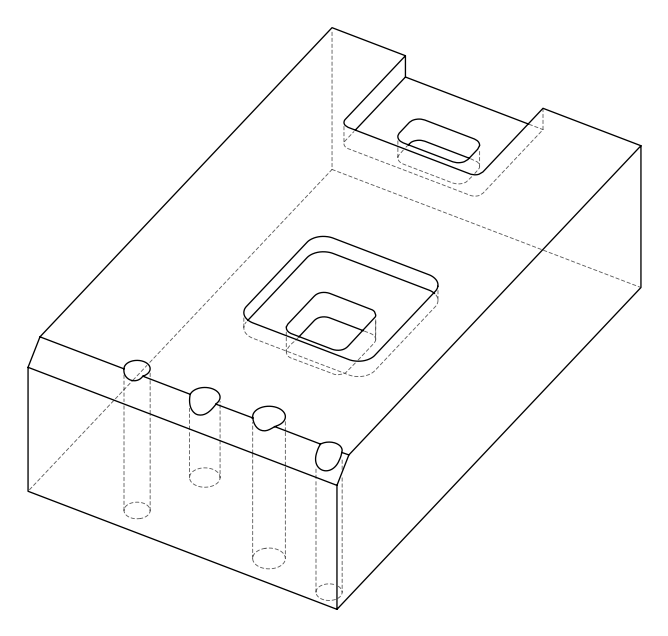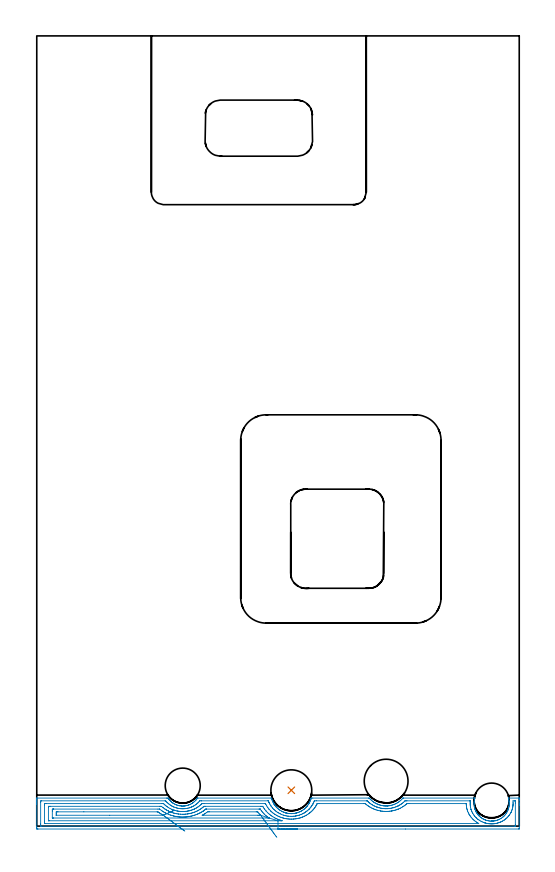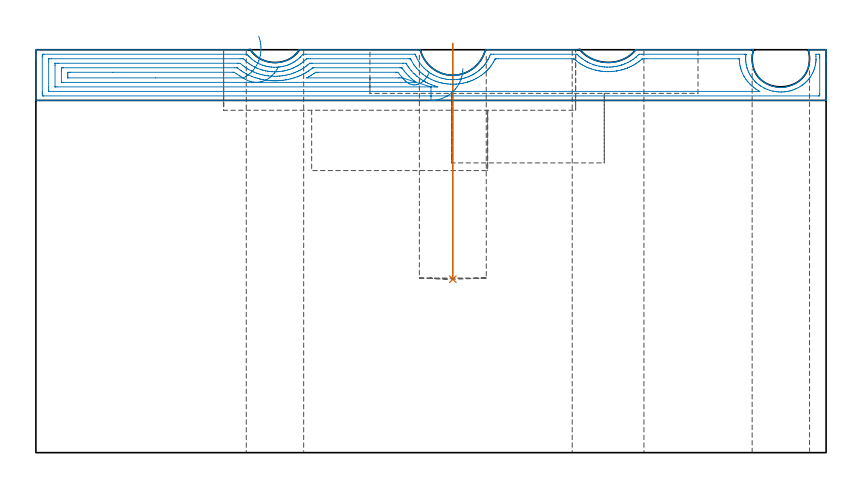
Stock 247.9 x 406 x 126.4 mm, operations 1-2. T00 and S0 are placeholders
(PLAN: 19 operations, 15 tool changes, 53 min)
(1 INDEXABLE_INSERT_DRILL_BLIND_HOLE_FROM_SOLID | STEP1POCKET | NXT0302_013 | 0.3 min | 24816 mm3)
(2 AREA_MILL | FG_CHAMFER_SURFACE | UGT0205_001 | 11.91 min | 30918 mm3)
(3 MILL_RECTANGULAR_POCKET | POCKET_RECTANGULAR_STRAIGHT | UGT0201_133 | Follow Part, ap 3.75, ae 75% | 3.5 min | 58189 mm3)
(4 MILL_RECTANGULAR_POCKET_1 | POCKET_RECTANGULAR_STRAIGHT_1 | UGT0201_109 | Follow Part, ap 6.35, ae 75% | 3.8 min | 148861 mm3)
(5 MILL_RECTANGULAR_POCKET_2 | POCKET_RECTANGULAR_STRAIGHT_2 | NXT0201_011 | Follow Part, ap 3, ae 75% | 5.07 min | 51960 mm3)
(6 MILL_SLOT | SLOT_PARTIAL_RECTANGULAR | NXT0201_011 | Follow Part, ap 3, ae 75% | 24.08 min | 152370 mm3)
(7 SPOT_DRILL | STEP1HOLE | NXT0321_9005460120000 | 0.05 min | 192 mm3)
(8 SPOT_DRILL_1 | STEP1HOLE_1 | NXT0321_9005460120000 | 0.05 min | 181 mm3)
(9 SPOT_DRILL_2 | STEP1HOLE_2 | NXT0321_9005460120000 | 0.05 min | 71 mm3)
(10 DRILL_BLIND_HOLE_INTO_CENTER | STEP1HOLE | NXT0301_089 | 0.08 min | 1596 mm3)
(11 GUN_DRILL_THROUGH_HOLE | STEP1HOLE | UGT0307_008 | 0.62 min | 10417 mm3)
(12 DRILL_TO_ENLARGE_THROUGH_HOLE | STEP1HOLE | UGT0301_046 | 0.54 min | 19832 mm3)
(13 DRILL_BLIND_HOLE_INTO_CENTER_1 | STEP1HOLE_1 | NXT0301_030 | 0.05 min | 157 mm3)
(14 GUN_DRILL_THROUGH_HOLE_1 | STEP1HOLE_1 | UGT0307_001 | 0.57 min | 2283 mm3)
(15 SPADE_DRILL_TO_ENLARGE_THROUGH_HOLE | STEP1HOLE_1 | UGT0306_005 | 0.53 min | 18212 mm3)
(16 DRILL_TO_ENLARGE_THROUGH_HOLE_1 | STEP1HOLE_1 | UGT0301_054 | 0.55 min | 29291 mm3)
(17 DRILL_BLIND_HOLE_INTO_CENTER_2 | STEP1HOLE_2 | NXT0301_089 | 0.08 min | 1388 mm3)
(18 GUN_DRILL_THROUGH_HOLE_2 | STEP1HOLE_2 | UGT0307_008 | 0.62 min | 10403 mm3)
(19 DRILL_TO_ENLARGE_THROUGH_HOLE_2 | STEP1HOLE_2 | UGT0301_046 | 0.54 min | 19359 mm3)
(TOOL NXT0302_013 | Index. Insert Drill 21mm [880-D2100L25-05] | D21 PA176 FL105 Z2)
(TOOL UGT0205_001 | Chamfer Mill 20 x 3 x 45 deg. | D20 FL50 Z2)
(TOOL UGT0201_133 | Carbide End Mill 15.0 | D15 FL30 Z4)
(TOOL UGT0201_109 | End Mill 25.4 mm | D25.4 FL25 Z2)
(TOOL NXT0201_011 | ENDMILL 12mm [2P460-1200-NA 1630] | D12 FL38 Z6)
(TOOL NXT0321_9005460120000 | NC Spot Drill, 142deg, 12mm, Carbide, Uncoated | D12 PA142 FL30 Z2)
(TOOL NXT0301_089 | Carbide Drill 11.8mm [860.1-1180-035A1-MM 2214] | D11.8 PA140 FL55 Z2)
(TOOL UGT0307_008 | Gun Drill 11 mm | D11 PA130 FL24 Z1)
(TOOL UGT0301_046 | Twist Drill 18 mm | D18 PA118 FL130 Z2)
(TOOL NXT0301_030 | Carbide Drill 5.9mm [860.1-0590-018A1-MM 2214] | D5.9 PA140 FL28 Z2)
(TOOL UGT0307_001 | Gun Drill 5 mm | D5 PA130 FL24 Z1)
(TOOL UGT0306_005 | Spade Drill 14.5mm | D14.5 PA132 FL10 Z2)
(TOOL UGT0301_054 | Twist Drill 22.5 mm | D22.5 PA118 FL155 Z2)
(OP 1 INDEXABLE_INSERT_DRILL_BLIND_HOLE_FROM_SOLID)
G17 G21 G94 G90
T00 M6
G54
G17 G0 G90 X130.8 Y18.4 S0 M3
G43 Z136.4 H1
G94 G81 G98 Z54.4 F250. R128.4
G80
M5
M2
(OP 2 AREA_MILL, part 1 of 2)
G17 G21 G94 G90
T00 M6
G54
G17 G0 G90 X133.95 Y-1.5 S1061 M3
G43 Z136.4 H0
Z120.5
G94 G1 X133.912 Z119.628 F250.
X133.798 Z118.764
X133.609 Z117.912
X133.347 Z117.08
X133.013 Z116.274
X132.61 Z115.5
X132.142 Z114.764
X131.61 Z114.072
X131.021 Z113.429
X130.378 Z112.84
X129.686 Z112.309
X128.95 Z111.84
X128.176 Z111.437
X127.37 Z111.103
X126.538 Z110.841
X125.686 Z110.652
X124.822 Z110.538
X123.95 Z110.5
X0.623
X0.165 Y-1.496 Z110.502
X0.01 Y-1.492 Z110.506
X0.004 Y-1.045 Z110.953
X0. Y-0.43 Z111.567
Y11.3 Z123.294
Y11.834 Z123.831
Y12.181 Z124.177
Y12.716 Z124.712
Y13.063 Z125.058
Y13.757 Z125.756
Y14.042 Z126.041
X0.006 Y14.394 Z126.385
X0.008 Y14.397 Z126.388
X0.176 Y14.4 Z126.4
X66.755
X67.442 Y14.397 Z126.392
X67.456 Y14.389 Z126.388
X67.46 Y14.386 Z126.384
X67.537 Y14.275 Z126.275
X67.648 Y14.115 Z126.115
X67.69 Y14.056 Z126.054
X67.777 Y13.945 Z125.941
X67.945 Y13.725 Z125.725
X68.001 Y13.653 Z125.652
X68.129 Y13.504 Z125.501
X68.285 Y13.319 Z125.318
X68.474 Y13.113 Z125.113
X68.583 Y12.995 Z124.995
X68.808 Y12.775 Z124.775
X69.081 Y12.531 Z124.531
X69.136 Y12.482 Z124.482
X69.436 Y12.235 Z124.234
X69.476 Y12.203 Z124.2
X69.734 Y12.012 Z124.011
X69.888 Y11.899 Z123.896
X70.031 Y11.804 Z123.8
X70.126 Y11.74 Z123.737
X70.369 Y11.587 Z123.586
X70.812 Y11.344 Z123.341
X71.133 Y11.182 Z123.182
X71.262 Y11.118 Z123.117
X71.308 Y11.097 Z123.096
X71.475 Y11.021 Z123.02
X71.67 Y10.947 Z122.942
X71.813 Y10.89 Z122.887
X72.155 Y10.771 Z122.765
X72.6 Y10.634 Z122.634
X73.048 Y10.521 Z122.521
X73.457 Y10.442 Z122.438
X73.494 Y10.434 Z122.432
X73.941 Y10.37 Z122.366
X74.331 Y10.333 Z122.329
X74.387 Y10.328 Z122.323
X74.461 Y10.325 Z122.318
X74.834 Y10.303 Z122.302
X75.166 Y10.308 Z122.306
X75.225 Z122.307
X75.691 Y10.338 Z122.33
X75.727 Y10.34 Z122.332
X76.135 Y10.38 Z122.379
X76.174 Y10.385 Z122.383
X76.62 Y10.456 Z122.453
X77.068 Y10.55 Z122.548
X77.513 Y10.667 Z122.665
X77.749 Y10.742 Z122.74
X77.926 Y10.801 Z122.795
X77.962 Y10.812 Z122.807
X78.406 Y10.974 Z122.971
X78.525 Y11.021 Z123.02
X78.915 Y11.203 Z123.202
X79.299 Y11.4 Z123.397
X79.711 Y11.641 Z123.639
X80.114 Y11.899 Z123.897
X80.192 Y11.953 Z123.951
X80.645 Y12.303 Z124.302
X81.085 Y12.673 Z124.673
X81.194 Y12.775 Z124.775
X81.595 Y13.19 Z125.19
X81.733 Y13.345 Z125.345
X81.873 Y13.504 Z125.5
X81.947 Y13.586 Z125.585
X81.978 Y13.621 Z125.62
X82.004 Y13.653 Z125.652
X82.062 Y13.73 Z125.73
X82.273 Y14.012 Z126.011
X82.355 Y14.122 Z126.12
X82.538 Y14.386 Z126.381
X82.542 Y14.39 Z126.386
X82.554 Y14.394 Z126.388
X82.839 Y14.4 Z126.4
X120.375
X120.593 Y14.397 Z126.389
X120.69 Y14.081 Z126.079
X120.732 Y13.945 Z125.942
X120.822 Y13.653 Z125.652
X120.976 Y13.212 Z125.212
X120.999 Y13.155 Z125.155
X121.149 Y12.775 Z124.775
X121.215 Y12.622 Z124.621
X121.271 Y12.493 Z124.493
X121.433 Y12.181 Z124.178
X121.578 Y11.898 Z123.897
X121.669 Y11.74 Z123.736
X121.743 Y11.61 Z123.608
X121.831 Y11.456 Z123.455
X121.865 Y11.403 Z123.402
X121.93 Y11.3 Z123.296
X121.986 Y11.21 Z123.209
X122.104 Y11.021 Z123.02
X122.164 Y10.931 Z122.93
X122.218 Y10.859 Z122.855
X122.284 Y10.769 Z122.768
X122.459 Y10.533 Z122.532
X122.768 Y10.144 Z122.142
X122.914 Y9.977 Z121.972
X123.056 Y9.812 Z121.81
X123.24 Y9.621 Z121.62
X123.322 Y9.536 Z121.536
X123.596 Y9.266 Z121.266
X123.771 Y9.104 Z121.104
X123.95 Y8.946 Z120.946
X124.299 Y8.664 Z120.661
X124.397 Y8.589 Z120.587
X124.657 Y8.389 Z120.388
X124.688 Y8.367 Z120.366
X124.844 Y8.258 Z120.256
X125.286 Y7.975 Z119.972
X125.736 Y7.71 Z119.706
X126.105 Y7.512 Z119.511
X126.365 Y7.386 Z119.385
X126.629 Y7.27 Z119.267
X126.988 Y7.126 Z119.125
X127.074 Y7.092 Z119.091
X127.232 Y7.035 Z119.034
X127.522 Y6.934 Z118.929
X127.66 Y6.891 Z118.889
X127.892 Y6.82 Z118.819
X127.967 Y6.798 Z118.795
X127.972 Y6.797 Z118.793
X128.083 Y6.767 Z118.765
X128.415 Y6.679 Z118.677
X128.555 Y6.645 Z118.645
X128.602 Y6.634 Z118.634
X128.954 Y6.568 Z118.568
X129.312 Y6.512 Z118.51
X129.681 Y6.468 Z118.467
X129.754 Y6.459 Z118.458
X130.206 Y6.427 Z118.417
X130.648 Y6.409 Z118.405
X130.852 Y6.41 Z118.406
X130.975 Z118.4
X130.977 Y6.411 Z118.399
X131.021 Y6.414 Z118.4
X131.094 Z118.403
X131.447 Y6.429 Z118.427
X131.541 Y6.433 Z118.432
X131.791 Y6.457 Z118.455
X131.987 Y6.478 Z118.469
X131.993 Y6.479 Z118.47
X132.307 Y6.519 Z118.516
X132.434 Y6.536 Z118.534
X132.887 Y6.614 Z118.611
X132.998 Y6.635 Z118.633
X133.012 Y6.638 Z118.637
X133.334 Y6.718 Z118.715
X133.387 Y6.731 Z118.728
X133.78 Y6.841 Z118.835
X134.221 Y6.981 Z118.98
X134.666 Y7.145 Z119.143
X135.083 Y7.321 Z119.321
X135.496 Y7.512 Z119.51
X135.559 Y7.545 Z119.542
X135.568 Y7.549 Z119.546
X135.915 Y7.74 Z119.738
X136.009 Y7.792 Z119.79
X136.387 Y8.017 Z120.017
X136.452 Y8.057 Z120.057
X136.939 Y8.389 Z120.388
X137.289 Y8.654 Z120.652
X137.345 Y8.697 Z120.695
X137.679 Y8.976 Z120.975
X138.003 Y9.266 Z121.266
X138.238 Y9.492 Z121.491
X138.353 Y9.613 Z121.613
X138.541 Y9.814 Z121.812
X138.684 Y9.977 Z121.973
X138.832 Y10.143 Z122.143
X138.845 Y10.158 Z122.158
X138.923 Y10.256 Z122.255
X139.053 Y10.418 Z122.414
X139.131 Y10.513 Z122.512
X139.142 Y10.529 Z122.528
X139.49 Y11.021 Z123.02
X139.766 Y11.452 Z123.451
X139.859 Y11.609 Z123.608
X139.935 Y11.74 Z123.736
X140.029 Y11.898 Z123.898
X140.036 Y11.912 Z123.912
X140.068 Y11.977 Z123.977
X140.17 Y12.181 Z124.177
X140.247 Y12.336 Z124.332
X140.448 Y12.776 Z124.774
X140.624 Y13.212 Z125.211
X140.778 Y13.653 Z125.652
X140.818 Y13.779 Z125.777
X140.869 Y13.945 Z125.941
X140.917 Y14.098 Z126.097
X140.93 Y14.143 Z126.142
X141. Y14.394 Z126.392
X141.824 Y14.4 Z126.4
X170.421
X170.851 Y14.394 Z126.39
X170.868 Y14.386 Z126.386
X171.28 Y13.923 Z125.922
X171.543 Y13.653 Z125.652
X171.854 Y13.357 Z125.356
X171.911 Y13.305 Z125.304
X172.173 Y13.069 Z125.069
X172.529 Y12.775 Z124.774
X172.804 Y12.565 Z124.564
X172.93 Y12.475 Z124.471
X173.066 Y12.375 Z124.373
X173.435 Y12.132 Z124.129
X173.549 Y12.062 Z124.057
X173.809 Y11.9 Z123.896
X173.959 Y11.815 Z123.812
X174.586 Y11.499 Z123.498
X174.852 Y11.367 Z123.363
X175.067 Y11.271 Z123.27
X175.187 Y11.221 Z123.215
X175.264 Y11.187 Z123.182
X175.68 Y11.021 Z123.02
X175.724 Y11.006 Z123.005
X175.745 Y10.999 Z122.998
X176.19 Y10.856 Z122.855
X176.583 Y10.743 Z122.742
X176.638 Y10.727 Z122.726
X177.084 Y10.62 Z122.619
X177.187 Y10.599 Z122.598
X177.531 Y10.532 Z122.527
X177.977 Y10.461 Z122.458
X178.356 Y10.416 Z122.414
X178.424 Y10.409 Z122.405
X178.464 Y10.407 Z122.401
X178.87 Y10.374 Z122.369
X179.261 Y10.356 Z122.35
X179.358 Y10.357
X179.764 Y10.359 Z122.355
X179.859 Y10.363 Z122.359
X180.133 Y10.376 Z122.365
X180.135 Y10.377
X180.252 Y10.383 Z122.375
X180.657 Y10.415 Z122.414
X180.747 Y10.426 Z122.425
X181.103 Y10.471 Z122.469
X181.145 Y10.478 Z122.475
X181.55 Y10.545 Z122.543
X181.874 Y10.611 Z122.61
X181.996 Y10.637 Z122.635
X182.444 Y10.749 Z122.747
X182.889 Y10.879 Z122.877
X183.318 Y11.022 Z123.019
X183.379 Y11.047 Z123.042
X183.532 Y11.106 Z123.103
X183.782 Y11.205 Z123.2
X184.231 Y11.4 Z123.399
X184.675 Y11.618 Z123.615
X185.188 Y11.898 Z123.898
X185.568 Y12.132 Z124.132
X186.019 Y12.441 Z124.441
X186.473 Y12.776 Z124.774
X186.919 Y13.155 Z125.154
X187.354 Y13.548 Z125.547
X187.458 Y13.653 Z125.652
X187.832 Y14.05 Z126.048
X187.992 Y14.228 Z126.228
X188.132 Y14.386 Z126.385
X188.137 Y14.39 Z126.389
X188.149 Y14.393 Z126.391
X188.295 Y14.4 Z126.4
X224.935
X225.086 Y14.395 Z126.391
X225.091 Y14.392 Z126.389
X225.043 Y14.226 Z126.224
X224.987 Y14.03 Z126.03
X224.935 Y13.832 Z125.832
X224.889 Y13.652 Z125.652
X224.861 Y13.532 Z125.532
X224.738 Y12.775 Z124.775
X224.687 Y12.337 Z124.337
X224.662 Y11.898 Z123.898
X224.659 Y11.459 Z123.459
X224.681 Y11.02 Z123.02
X224.775 Y10.143 Z122.143
X224.813 Y9.905 Z121.905
X224.861 Y9.668 Z121.668
X224.935 Y9.377 Z121.377
X224.964 Y9.266 Z121.266
X225.094 Y8.826 Z120.824
X225.154 Y8.654 Z120.652
X225.247 Y8.39 Z120.387
X225.428 Y7.948 Z119.946
X225.631 Y7.513 Z119.51
X225.725 Y7.332 Z119.329
X225.754 Y7.275 Z119.273
X225.829 Y7.153 Z119.15
X225.99 Y6.891 Z118.887
X226.146 Y6.634 Z118.633
X226.273 Y6.45 Z118.446
X226.388 Y6.281 Z118.28
X226.647 Y5.935 Z117.932
X226.723 Y5.843 Z117.842
X226.794 Y5.757 Z117.756
X227.169 Y5.349 Z117.348
X227.319 Y5.199 Z117.196
X227.39 Y5.127 Z117.123
X227.455 Y5.06 Z117.059
X227.54 Y4.974 Z116.973
X227.616 Y4.904 Z116.903
X227.643 Y4.88 Z116.879
X228.032 Y4.554 Z116.554
X228.433 Y4.247 Z116.245
X228.789 Y4.003 Z116.001
X228.957 Y3.899 Z115.897
X229.054 Y3.838 Z115.836
X229.326 Y3.682 Z115.681
X229.507 Y3.59 Z115.59
X229.77 Y3.458 Z115.455
X230.219 Y3.251 Z115.25
X230.531 Y3.125 Z115.125
X230.692 Y3.07 Z115.069
X230.82 Y3.026 Z115.025
X231.112 Y2.934 Z114.933
X231.191 Y2.913 Z114.912
X231.558 Y2.816 Z114.814
X231.638 Y2.799 Z114.797
X232.005 Y2.718 Z114.718
X232.451 Y2.645 Z114.644
X232.898 Y2.595 Z114.593
X233.432 Y2.562 Z114.553
X233.512 Y2.556 Z114.549
X233.578
X233.687 Y2.557 Z114.548
X233.814 Y2.556 Z114.549
X233.872 Y2.557 Z114.547
X233.903 Z114.549
X234.053 Y2.562 Z114.561
X234.076 Y2.563 Z114.562
X234.143 Y2.57 Z114.56
X234.238 Y2.574 Z114.567
X234.618 Y2.605 Z114.603
X234.684 Y2.611 Z114.609
X234.766 Y2.622 Z114.62
X235.132 Y2.671 Z114.669
X235.577 Y2.753 Z114.752
X235.66 Y2.773 Z114.772
X236.025 Y2.862 Z114.858
X236.106 Y2.886 Z114.882
X236.47 Y2.992 Z114.988
X236.867 Y3.125 Z115.124
X237. Y3.182 Z115.179
X237.363 Y3.333 Z115.332
X237.813 Y3.55 Z115.547
X238.256 Y3.788 Z115.785
X238.608 Y4.004 Z116.
X239.149 Y4.382 Z116.38
X239.457 Y4.626 Z116.623
X239.681 Y4.816 Z116.816
X239.756 Y4.879 Z116.879
X240.042 Y5.149 Z117.146
X240.128 Y5.238 Z117.234
X240.33 Y5.448 Z117.446
X240.604 Y5.757 Z117.757
X240.807 Y6.009 Z118.009
X240.935 Y6.171 Z118.169
X241.256 Y6.635 Z118.633
X241.525 Y7.069 Z119.068
X241.771 Y7.512 Z119.511
X241.829 Y7.627 Z119.626
X242. Y8.035 Z120.033
X242.074 Y8.213 Z120.207
X242.149 Y8.391 Z120.386
X242.306 Y8.828 Z120.822
X242.436 Y9.268 Z121.264
X242.5 Y9.536 Z121.532
X242.541 Y9.705 Z121.702
X242.589 Y9.97 Z121.97
X242.62 Y10.143 Z122.143
X242.721 Y10.913 Z122.913
X242.728 Y11.02 Z123.02
X242.741 Y11.459 Z123.459
X242.738 Y11.898 Z123.898
X242.721 Y12.287 Z124.287
X242.698 Y12.531 Z124.531
X242.669 Y12.775 Z124.775
X242.598 Y13.215 Z125.215
X242.508 Y13.652 Z125.652
X242.398 Y14.087 Z126.087
X242.362 Y14.21 Z126.21
X242.328 Y14.331 Z126.33
X242.318 Y14.395 Z126.393
X242.362 Y14.4 Z126.4
X247.724
X247.892 Y14.397 Z126.388
X247.894 Y14.394 Z126.385
X247.9 Y14.042 Z126.041
Y13.757 Z125.756
Y13.063 Z125.058
Y11.834 Z123.831
Y11.3 Z123.294
Y10.685 Z122.681
Y-1.045 Z110.953
X247.898 Y-1.314 Z110.683
X247.89 Y-1.492 Z110.506
X247.711 Y-1.499 Z110.499
X189.468 Y-1.5 Z110.5
X123.95
Y-0.086 Z111.914
X2.41 Y-0.085 Z111.915
X2.33 Y-0.084 Z111.916
X2.036 Y-0.079 Z111.921
X2.01 Y0.017 Z112.017
X2.003 Y0.238 Z112.238
X2.001 Y0.719 Z112.719
X2. Y1.123 Z113.123
X2.001 Y12.181 Z124.181
X2.003 Y12.582 Z124.582
X2.012 Y12.979 Z124.979
X2.41 Y12.985 Z124.985
X2.489
X65.939 Y12.986 Z124.986
X66.143 Y12.983 Z124.983
X66.193 Y12.981 Z124.981
X66.214 Y12.979 Z124.979
X66.268 Y12.933 Z124.933
X66.515 Y12.659 Z124.659
X66.755 Y12.394 Z124.394
X66.959 Y12.181 Z124.181
X67.309 Y11.846 Z123.846
X67.648 Y11.547 Z123.547
X67.948 Y11.3 Z123.3
X68.542 Y10.861 Z122.861
X68.811 Y10.682 Z122.682
X69.247 Y10.418 Z122.418
X69.436 Y10.311 Z122.311
X69.675 Y10.181 Z122.181
X70.329 Y9.868 Z121.868
X70.467 Y9.807 Z121.807
X71.168 Y9.536 Z121.536
X71.223 Y9.516 Z121.516
X71.254 Y9.506 Z121.506
X71.769 Y9.355 Z121.355
X72.117 Y9.262 Z121.262
X72.487 Y9.171 Z121.171
X73.01 Y9.068 Z121.068
X73.205 Y9.039 Z121.039
X73.746 Y8.967 Z120.967
X73.904 Y8.952 Z120.952
X74.542 Y8.907 Z120.907
X74.798 Y8.896 Z120.896
X75.434 Y8.908 Z120.908
X75.691 Y8.922 Z120.922
X76.265 Y8.97 Z120.97
X76.585 Y9.007 Z121.007
X77.047 Y9.08 Z121.08
X77.479 Y9.167 Z121.167
X77.783 Y9.236 Z121.236
X78.372 Y9.395 Z121.395
X78.482 Y9.428 Z121.428
X78.822 Y9.536 Z121.536
X79.197 Y9.672 Z121.672
X79.266 Y9.698 Z121.698
X79.566 Y9.821 Z121.821
X79.774 Y9.917 Z121.917
X80.16 Y10.102 Z122.102
X80.371 Y10.21 Z122.21
X80.752 Y10.418 Z122.418
X80.941 Y10.528 Z122.528
X81.054 Y10.597 Z122.597
X81.483 Y10.876 Z122.876
X81.947 Y11.216 Z123.216
X81.995 Y11.252 Z123.252
X82.054 Y11.3 Z123.3
X82.478 Y11.658 Z123.658
X82.841 Y11.981 Z123.981
X82.942 Y12.081 Z124.081
X83.038 Y12.181 Z124.181
X83.37 Y12.541 Z124.541
X83.735 Y12.937 Z124.937
X83.779 Y12.979 Z124.979
X83.818 Y12.98 Z124.98
X84.628 Y12.985 Z124.985
X84.707 Y12.986 Z124.986
X118.839 Y12.985 Z124.985
X118.925 Y12.984 Z124.984
X118.967 Y12.981 Z124.981
X118.982 Y12.98 Z124.98
X118.994 Y12.959 Z124.959
X119.059 Y12.804 Z124.804
X119.198 Y12.461 Z124.461
X119.318 Y12.181 Z124.181
X119.369 Y12.07 Z124.07
X119.482 Y11.839 Z123.839
X119.774 Y11.3 Z123.3
X120.165 Y10.625 Z122.625
X120.299 Y10.418 Z122.418
X120.375 Y10.305 Z122.305
X120.968 Y9.536 Z121.536
X121.269 Y9.179 Z121.179
X121.767 Y8.654 Z120.654
X122.163 Y8.274 Z120.274
X122.756 Y7.773 Z119.773
X123.056 Y7.537 Z119.537
X123.263 Y7.385 Z119.385
X123.861 Y6.979 Z118.979
X123.95 Y6.923 Z118.923
X124.002 Y6.891 Z118.891
X124.535 Y6.586 Z118.586
X124.844 Y6.421 Z118.421
X125.121 Y6.283 Z118.283
X125.717 Y6.009 Z118.009
X125.737 Y6.001 Z118.001
X125.752 Y5.995 Z117.995
X126.631 Y5.673 Z117.673
X127.13 Y5.517 Z117.517
X127.525 Y5.406 Z117.406
X127.65 Y5.374 Z117.374
X127.751 Y5.351 Z117.351
X128.418 Y5.212 Z117.212
X128.905 Y5.127 Z117.127
X129.312 Y5.079 Z117.079
X129.367 Y5.073 Z117.073
X130.206 Y5.013 Z117.013
X130.327 Y5.008 Z117.008
X131.099 Y5.001 Z117.001
X131.224 Y5.004 Z117.004
X131.993 Y5.052 Z117.052
X132.063 Y5.058 Z117.058
X132.672 Y5.127 Z117.127
X132.903 Y5.16 Z117.16
X132.924 Y5.164 Z117.164
X133.39 Y5.251 Z117.251
X133.78 Y5.337 Z117.337
X134.32 Y5.476 Z117.476
X134.674 Y5.58 Z117.58
X135.002 Y5.686 Z117.686
X135.568 Y5.886 Z117.886
X135.657 Y5.921 Z117.921
X135.87 Y6.009 Z118.009
X136.461 Y6.277 Z118.277
X136.874 Y6.484 Z118.484
X137.355 Y6.748 Z118.748
X137.446 Y6.801 Z118.801
X137.593 Y6.891 Z118.891
X137.988 Y7.149 Z119.149
X138.249 Y7.325 Z119.325
X138.509 Y7.516 Z119.516
X138.849 Y7.773 Z119.773
X139.011 Y7.903 Z119.903
X139.142 Y8.014 Z120.014
X139.482 Y8.319 Z120.319
X139.841 Y8.654 Z120.654
X139.939 Y8.75 Z120.75
X140.036 Y8.852 Z120.852
X140.36 Y9.216 Z121.216
X140.637 Y9.536 Z121.536
X140.768 Y9.695 Z121.695
X140.93 Y9.9 Z121.9
X141.145 Y10.206 Z122.206
X141.288 Y10.418 Z122.418
X141.496 Y10.741 Z122.741
X141.824 Y11.266 Z123.266
X141.836 Y11.287 Z123.287
X141.842 Y11.3 Z123.3
X142.13 Y11.879 Z123.879
X142.271 Y12.181 Z124.181
X142.408 Y12.487 Z124.487
X142.623 Y12.979 Z124.979
X142.717 Y12.983 Z124.983
X142.797 Y12.984 Z124.984
X143.611 Y12.986 Z124.986
X169.528
X169.607 Y12.985 Z124.985
X169.707 Y12.981 Z124.981
X169.753 Y12.979 Z124.979
X169.959 Y12.787 Z124.787
X170.261 Y12.506 Z124.506
X170.421 Y12.36 Z124.36
X170.628 Y12.181 Z124.181
X171.002 Y11.873 Z123.873
X171.315 Y11.63 Z123.63
X171.777 Y11.3 Z123.3
X172.209 Y11.019 Z123.019
X172.429 Y10.882 Z122.882
X172.909 Y10.608 Z122.608
X173.102 Y10.509 Z122.509
X173.139 Y10.491 Z122.491
X173.286 Y10.418 Z122.418
X173.762 Y10.187 Z122.187
X173.996 Y10.085 Z122.085
X174.584 Y9.837 Z121.837
X174.89 Y9.722 Z121.722
X174.946 Y9.702 Z121.702
X174.992 Y9.687 Z121.687
X175.03 Y9.675 Z121.675
X175.474 Y9.536 Z121.536
X175.783 Y9.448 Z121.448
X175.907 Y9.414 Z121.414
X176.677 Y9.238 Z121.238
X177.055 Y9.163 Z121.163
X177.571 Y9.082 Z121.082
X177.775 Y9.057 Z121.057
X178.288 Y9.002 Z121.002
X178.464 Y8.988 Z120.988
X179.056 Y8.952 Z120.952
X179.358 Y8.947 Z120.947
X179.947 Y8.955 Z120.955
X180.252 Y8.966 Z120.966
X180.787 Y9.008 Z121.008
X181.145 Y9.046 Z121.046
X181.583 Y9.104 Z121.104
X182.039 Y9.18 Z121.18
X182.338 Y9.241 Z121.241
X182.933 Y9.376 Z121.376
X183.062 Y9.409 Z121.409
X183.527 Y9.536 Z121.536
X183.786 Y9.616 Z121.616
X183.826 Y9.629 Z121.629
X184.412 Y9.84 Z121.84
X184.72 Y9.961 Z121.961
X185.042 Y10.1 Z122.1
X185.614 Y10.358 Z122.358
X185.655 Y10.377 Z122.377
X185.735 Y10.418 Z122.418
X186.232 Y10.69 Z122.69
X186.507 Y10.844 Z122.844
X186.792 Y11.019 Z123.019
X187.219 Y11.3 Z123.3
X187.401 Y11.426 Z123.426
X187.839 Y11.749 Z123.749
X188.295 Y12.114 Z124.114
X188.332 Y12.145 Z124.145
X188.373 Y12.181 Z124.181
X188.797 Y12.568 Z124.568
X189.188 Y12.935 Z124.935
X189.235 Y12.975 Z124.975
X189.273 Y12.979 Z124.979
X190.082 Y12.985 Z124.985
X190.16 Y12.986 Z124.986
X222.333 Y12.985 Z124.985
X222.649 Y12.981 Z124.981
X222.726 Y12.979 Z124.979
X222.748 Y12.973 Z124.973
X222.747 Y12.95 Z124.95
X222.744 Y12.892 Z124.892
X222.717 Y12.606 Z124.606
X222.687 Y12.181 Z124.181
X222.671 Y11.77 Z123.77
X222.675 Y11.3 Z123.3
X222.701 Y10.859 Z122.859
X222.748 Y10.418 Z122.418
X222.816 Y9.864 Z121.864
X222.878 Y9.536 Z121.536
X223.084 Y8.718 Z120.718
X223.102 Y8.654 Z120.654
X223.148 Y8.503 Z120.503
X223.427 Y7.773 Z119.773
X223.627 Y7.3 Z119.3
X223.833 Y6.891 Z118.891
X224.042 Y6.52 Z118.52
X224.362 Y6.009 Z118.009
X224.596 Y5.668 Z117.668
X224.935 Y5.207 Z117.207
X225.003 Y5.127 Z117.127
X225.481 Y4.589 Z116.589
X225.82 Y4.246 Z116.246
X225.829 Y4.237 Z116.237
X226.09 Y3.988 Z115.988
X226.723 Y3.473 Z115.473
X226.762 Y3.442 Z115.442
X226.785 Y3.425 Z115.425
X226.869 Y3.364 Z115.364
X227.308 Y3.058 Z115.058
X227.616 Y2.857 Z114.857
X228.276 Y2.482 Z114.482
X228.51 Y2.36 Z114.36
X228.758 Y2.238 Z114.238
X229.404 Y1.96 Z113.96
X229.555 Y1.899 Z113.899
X230.272 Y1.651 Z113.651
X230.298 Y1.643 Z113.643
X230.316 Y1.637 Z113.637
X230.448 Y1.601 Z113.601
X231.191 Y1.423 Z113.423
X231.423 Y1.372 Z113.372
X232.085 Y1.261 Z113.261
X232.474 Y1.217 Z113.217
X232.979 Y1.175 Z113.175
X233.439 Y1.146 Z113.146
X233.872 Y1.145 Z113.145
X234.315 Y1.163 Z113.163
X234.766 Y1.199 Z113.199
X235.133 Y1.238 Z113.238
X235.66 Y1.313 Z113.313
X235.905 Y1.359 Z113.359
X236.553 Y1.498 Z113.498
X236.637 Y1.518 Z113.518
X236.941 Y1.601 Z113.601
X237.447 Y1.761 Z113.761
X237.981 Y1.956 Z113.956
X238.341 Y2.107 Z114.107
X238.601 Y2.226 Z114.226
X239.13 Y2.482 Z114.482
X239.213 Y2.525 Z114.525
X239.234 Y2.537 Z114.537
X239.759 Y2.846 Z114.846
X240.128 Y3.084 Z115.084
X240.296 Y3.199 Z115.199
X240.527 Y3.364 Z115.364
X240.805 Y3.578 Z115.578
X241.022 Y3.751 Z115.751
X241.289 Y3.982 Z115.982
X241.574 Y4.246 Z116.246
X241.746 Y4.413 Z116.413
X241.915 Y4.586 Z116.586
X242.171 Y4.875 Z116.875
X242.388 Y5.127 Z117.127
X242.574 Y5.36 Z117.36
X242.809 Y5.666 Z117.666
X242.95 Y5.87 Z117.87
X243.04 Y6.009 Z118.009
X243.292 Y6.414 Z118.414
X243.571 Y6.891 Z118.891
X243.618 Y6.974 Z118.974
X243.703 Y7.137 Z119.137
X243.894 Y7.584 Z119.584
X243.969 Y7.773 Z119.773
X244.142 Y8.221 Z120.221
X244.288 Y8.654 Z120.654
X244.358 Y8.89 Z120.89
X244.522 Y9.536 Z121.536
X244.536 Y9.596 Z121.596
X244.596 Y9.924 Z121.924
X244.656 Y10.359 Z122.359
X244.663 Y10.418 Z122.418
X244.705 Y10.8 Z122.8
X244.73 Y11.168 Z123.168
X244.735 Y11.3 Z123.3
X244.737 Y11.438 Z123.438
X244.717 Y12.181 Z124.181
X244.682 Y12.979 Z124.979
X245.49 Y12.984 Z124.984
X245.57
X245.864 Y12.979 Z124.979
X245.89 Y12.883 Z124.883
X245.897 Y12.662 Z124.662
X245.899 Y12.181 Z124.181
X245.9 Y11.777 Z123.777
X245.899 Y0.719 Z112.719
X245.897 Y0.238 Z112.238
X245.89 Y0.017 Z112.017
X245.864 Y-0.079 Z111.921
X245.57 Y-0.084 Z111.916
X245.49 Y-0.085 Z111.915
X123.95 Y-0.086 Z111.914
Y1.329 Z113.329
X4.197
X4.105 Y1.33 Z113.33
X4.033 Y1.333 Z113.333
X4.017 Y1.335 Z113.335
X4.01 Y1.352 Z113.352
X4.006 Y1.406 Z113.406
X4.002 Y1.601 Z113.601
X4. Y1.795 Z113.795
Y2.482 Z114.482
Y10.612 Z122.612
X4.002 Y11.3 Z123.3
X4.004 Y11.49 Z123.49
X4.01 Y11.554 Z123.554
X4.061 Y11.565 Z123.565
X4.197 Y11.566 Z123.566
X4.816 Y11.571 Z123.571
X64.074
X64.693 Y11.57 Z123.57
X64.967 Y11.567 Z123.567
X65.058 Y11.565 Z123.565
X65.122 Y11.557 Z123.557
X65.394 Y11.3 Z123.3
X65.861 Y10.863 Z122.863
X66.383 Y10.418 Z122.418
X66.755 Y10.135 Z122.135
X67.104 Y9.879 Z121.879
X67.617 Y9.536 Z121.536
X67.648 Y9.516 Z121.516
X67.7 Y9.486 Z121.486
X68.542 Y9.022 Z121.022
X69.294 Y8.654 Z120.654
X69.436 Y8.591 Z120.591
X69.546 Y8.546 Z120.546
X70.329 Y8.258 Z120.258
X70.919 Y8.072 Z120.072
X71.223 Y7.989 Z119.989
X72.096 Y7.773 Z119.773
X72.122 Y7.768 Z119.768
X72.615 Y7.682 Z119.682
X73.01 Y7.623 Z119.623
X73.187 Y7.599 Z119.599
X73.572 Y7.556 Z119.556
X73.904 Y7.529 Z119.529
X74.169 Y7.511 Z119.511
X74.798 Y7.481 Z119.481
X75.088 Y7.487 Z119.487
X75.691 Y7.504 Z119.504
X75.948 Y7.52 Z119.52
X76.585 Y7.575 Z119.575
X76.765 Y7.595 Z119.595
X77.479 Y7.696 Z119.696
X77.546 Y7.707 Z119.707
X77.889 Y7.773 Z119.773
X78.284 Y7.86 Z119.86
X78.372 Y7.882 Z119.882
X78.987 Y8.048 Z120.048
X79.266 Y8.13 Z120.13
X79.667 Y8.259 Z120.259
X80.16 Y8.436 Z120.436
X80.319 Y8.497 Z120.497
X80.704 Y8.654 Z120.654
X80.943 Y8.764 Z120.764
X81.054 Y8.817 Z120.817
X81.536 Y9.06 Z121.06
X81.947 Y9.285 Z121.285
X82.108 Y9.377 Z121.377
X82.375 Y9.536 Z121.536
X82.658 Y9.717 Z121.717
X82.841 Y9.838 Z121.838
X83.178 Y10.086 Z122.086
X83.619 Y10.418 Z122.418
X83.683 Y10.469 Z122.469
X83.735 Y10.512 Z122.512
X84.159 Y10.881 Z122.881
X84.612 Y11.3 Z123.3
X84.62 Y11.308 Z123.308
X84.807 Y11.495 Z123.495
X84.869 Y11.557 Z123.557
X84.938 Y11.564 Z123.564
X85.249 Y11.569 Z123.569
X85.522 Y11.57 Z123.57
X86.14 Y11.571 Z123.571
X117.076
X117.352 Y11.569 Z123.569
X117.43 Y11.567 Z123.567
X117.475 Y11.565 Z123.565
X117.489 Y11.553 Z123.553
X117.531 Y11.48 Z123.48
X117.629 Y11.3 Z123.3
X117.694 Y11.178 Z123.178
X118.129 Y10.418 Z122.418
X118.588 Y9.672 Z121.672
X118.687 Y9.536 Z121.536
X118.977 Y9.152 Z121.152
X119.375 Y8.654 Z120.654
X119.423 Y8.596 Z120.596
X119.482 Y8.529 Z120.529
X120.201 Y7.773 Z119.773
X120.375 Y7.603 Z119.603
X120.754 Y7.261 Z119.261
X121.184 Y6.891 Z118.891
X121.269 Y6.82 Z118.82
X121.613 Y6.551 Z118.551
X122.163 Y6.173 Z118.173
X122.413 Y6.009 Z118.009
X123.056 Y5.616 Z117.616
X123.35 Y5.447 Z117.447
X123.95 Y5.127 Z117.127
X124.844 Y4.742 Z116.742
X125.482 Y4.498 Z116.498
X125.737 Y4.408 Z116.408
X126.241 Y4.246 Z116.246
X126.631 Y4.134 Z116.134
X126.787 Y4.092 Z116.092
X127.214 Y3.989 Z115.989
X127.525 Y3.923 Z115.923
X127.936 Y3.84 Z115.84
X128.418 Y3.761 Z115.761
X128.983 Y3.689 Z115.689
X129.312 Y3.659 Z115.659
X129.957 Y3.61 Z115.61
X130.206 Y3.597 Z115.597
X130.873 Y3.587 Z115.587
X131.099 Y3.586 Z115.586
X131.736 Y3.618 Z115.618
X131.993 Y3.635 Z115.635
X132.56 Y3.687 Z115.687
X132.887 Y3.726 Z115.726
X133.35 Y3.789 Z115.789
X133.78 Y3.863 Z115.863
X134.104 Y3.927 Z115.927
X134.674 Y4.061 Z116.061
X134.823 Y4.098 Z116.098
X135.367 Y4.246 Z116.246
X135.52 Y4.292 Z116.292
X135.568 Y4.308 Z116.308
X136.18 Y4.523 Z116.523
X136.461 Y4.625 Z116.625
X136.824 Y4.77 Z116.77
X137.355 Y4.997 Z116.997
X137.446 Y5.038 Z117.038
X137.635 Y5.127 Z117.127
X138.039 Y5.334 Z117.334
X138.249 Y5.447 Z117.447
X138.611 Y5.652 Z117.652
X139.142 Y5.971 Z117.971
X139.166 Y5.986 Z117.986
X139.201 Y6.009 Z118.009
X139.693 Y6.348 Z118.348
X140.036 Y6.595 Z118.595
X140.205 Y6.724 Z118.724
X140.415 Y6.891 Z118.891
X140.693 Y7.124 Z119.124
X140.93 Y7.329 Z119.329
X141.162 Y7.543 Z119.543
X141.404 Y7.773 Z119.773
X141.612 Y7.982 Z119.982
X141.824 Y8.203 Z120.203
X142.038 Y8.443 Z120.443
X142.221 Y8.654 Z120.654
X142.444 Y8.924 Z120.924
X142.717 Y9.265 Z121.265
X142.831 Y9.424 Z121.424
X142.908 Y9.536 Z121.536
X143.187 Y9.954 Z121.954
X143.483 Y10.418 Z122.418
X143.532 Y10.496 Z122.496
X143.611 Y10.628 Z122.628
X143.846 Y11.068 Z123.068
X143.967 Y11.3 Z123.3
X144.077 Y11.511 Z123.511
X144.1 Y11.551 Z123.551
X144.11 Y11.564 Z123.564
X144.138 Y11.567 Z123.567
X144.231 Y11.57 Z123.57
X144.505 Y11.571 Z123.571
X145.123 Y11.572 Z123.572
X168.015 Y11.571 Z123.571
X168.634 Y11.567 Z123.567
X168.724 Y11.565 Z123.565
X168.751 Y11.559 Z123.559
X168.777 Y11.54 Z123.54
X168.832 Y11.496 Z123.496
X169.065 Y11.3 Z123.3
X169.528 Y10.917 Z122.917
X170.197 Y10.418 Z122.418
X170.421 Y10.26 Z122.26
X170.909 Y9.937 Z121.937
X171.315 Y9.701 Z121.701
X171.614 Y9.536 Z121.536
X172.209 Y9.232 Z121.232
X172.821 Y8.931 Z120.931
X173.102 Y8.812 Z120.812
X173.485 Y8.654 Z120.654
X173.996 Y8.462 Z120.462
X174.29 Y8.364 Z120.364
X174.89 Y8.183 Z120.183
X175.541 Y8.012 Z120.012
X175.783 Y7.957 Z119.957
X176.641 Y7.773 Z119.773
X176.684 Y7.766 Z119.766
X177.168 Y7.697 Z119.697
X177.571 Y7.646 Z119.646
X177.715 Y7.63 Z119.63
X178.464 Y7.569 Z119.569
X178.684 Y7.555 Z119.555
X179.358 Y7.532 Z119.532
X179.599 Y7.535 Z119.535
X180.252 Y7.55 Z119.55
X180.467 Y7.56 Z119.56
X181.145 Y7.615 Z119.615
X181.29 Y7.63 Z119.63
X182.039 Y7.722 Z119.722
X182.084 Y7.729 Z119.729
X182.353 Y7.773 Z119.773
X182.837 Y7.867 Z119.867
X182.933 Y7.887 Z119.887
X183.56 Y8.035 Z120.035
X183.826 Y8.103 Z120.103
X184.26 Y8.226 Z120.226
X184.72 Y8.37 Z120.37
X184.934 Y8.443 Z120.443
X185.53 Y8.654 Z120.654
X185.59 Y8.678 Z120.678
X185.614 Y8.688 Z120.688
X186.208 Y8.949 Z120.949
X186.507 Y9.086 Z121.086
X186.815 Y9.233 Z121.233
X187.401 Y9.533 Z121.533
X187.407 Y9.536 Z121.536
X187.962 Y9.865 Z121.865
X188.295 Y10.074 Z122.074
X188.503 Y10.212 Z122.212
X188.805 Y10.418 Z122.418
X189.027 Y10.577 Z122.577
X189.188 Y10.698 Z122.698
X189.526 Y10.967 Z122.967
X189.934 Y11.3 Z123.3
X190.014 Y11.367 Z123.367
X190.082 Y11.425 Z123.425
X190.207 Y11.527 Z123.527
X190.259 Y11.565 Z123.565
X190.29 Y11.567 Z123.567
X190.356 Y11.57 Z123.57
X190.976 Y11.571 Z123.571
X191.594 Y11.572 Z123.572
X220.467 Y11.571 Z123.571
X220.559 Y11.57 Z123.57
X220.631 Y11.567 Z123.567
X220.648 Y11.565 Z123.565
X220.653 Y11.547 Z123.547
X220.658 Y11.493 Z123.493
X220.67 Y11.3 Z123.3
X220.681 Y11.088 Z123.088
X220.743 Y10.418 Z122.418
X220.775 Y10.114 Z122.114
X220.861 Y9.536 Z121.536
X220.968 Y9.041 Z121.041
X221.074 Y8.654 Z120.654
X221.169 Y8.314 Z120.314
X221.343 Y7.79 Z119.79
X221.361 Y7.743 Z119.743
X221.719 Y6.891 Z118.891
X222.065 Y6.196 Z118.196
X222.174 Y6.009 Z118.009
X222.254 Y5.874 Z117.874
X222.549 Y5.412 Z117.412
X222.744 Y5.127 Z117.127
X223.148 Y4.58 Z116.58
X223.432 Y4.246 Z116.246
X224.042 Y3.588 Z115.588
X224.266 Y3.364 Z115.364
X224.614 Y3.044 Z115.044
X224.935 Y2.778 Z114.778
X225.306 Y2.482 Z114.482
X225.829 Y2.103 Z114.103
X226.134 Y1.9 Z113.9
X226.623 Y1.601 Z113.601
X227.058 Y1.349 Z113.349
X227.086 Y1.331 Z113.331
X226.998 Y1.329 Z113.329
X123.95
Y2.743 Z114.743
X6.614
X6.134 Y2.747 Z114.747
X6.024 Y2.75 Z114.75
X6.01 Y2.751 Z114.751
X6.007 Y2.772 Z114.772
X6.003 Y2.824 Z114.824
X6.001 Y2.929 Z114.929
X6. Y9.521 Z121.521
X6.001 Y9.969 Z121.969
X6.004 Y10.078 Z122.078
X6.008 Y10.131 Z122.131
X6.012 Y10.15 Z122.15
X6.04 Y10.152 Z122.152
X6.251 Y10.155 Z122.155
X6.878 Y10.157 Z122.157
X7.142
X63.18
X63.446 Y10.156 Z122.156
X64.074 Y10.15 Z122.15
X64.814 Y9.536 Z121.536
X64.967 Y9.413 Z121.413
X65.507 Y9.004 Z121.004
X65.861 Y8.761 Z120.761
X66.024 Y8.654 Z120.654
X66.474 Y8.376 Z120.376
X66.755 Y8.219 Z120.219
X67.571 Y7.773 Z119.773
X67.648 Y7.733 Z119.733
X67.728 Y7.694 Z119.694
X68.271 Y7.443 Z119.443
X68.542 Y7.329 Z119.329
X69.279 Y7.045 Z119.045
X69.436 Y6.991 Z118.991
X69.74 Y6.891 Z118.891
X70.329 Y6.718 Z118.718
X70.574 Y6.649 Z118.649
X71.223 Y6.496 Z118.496
X71.737 Y6.384 Z118.384
X72.117 Y6.312 Z118.312
X72.804 Y6.213 Z118.213
X73.01 Y6.189 Z118.189
X73.799 Y6.113 Z118.113
X73.904 Y6.106 Z118.106
X74.742 Y6.064 Z118.064
X74.798
X75.618 Y6.081 Z118.081
X75.691 Y6.085 Z118.085
X76.456 Y6.136 Z118.136
X76.585 Y6.148 Z118.148
X77.262 Y6.223 Z118.223
X77.479 Y6.254 Z118.254
X78.038 Y6.34 Z118.34
X78.372 Y6.406 Z118.406
X78.777 Y6.492 Z118.492
X79.266 Y6.611 Z118.611
X79.49 Y6.67 Z118.67
X80.16 Y6.857 Z118.857
X80.186 Y6.865 Z118.865
X80.266 Y6.891 Z118.891
X80.846 Y7.096 Z119.096
X81.054 Y7.172 Z119.172
X81.488 Y7.344 Z119.344
X81.947 Y7.542 Z119.542
X82.107 Y7.615 Z119.615
X82.434 Y7.773 Z119.773
X82.702 Y7.909 Z119.909
X82.841 Y7.983 Z119.983
X83.273 Y8.228 Z120.228
X83.735 Y8.498 Z120.498
X83.832 Y8.558 Z120.558
X83.98 Y8.654 Z120.654
X84.362 Y8.917 Z120.917
X84.628 Y9.109 Z121.109
X84.873 Y9.295 Z121.295
X85.18 Y9.536 Z121.536
X85.366 Y9.689 Z121.689
X85.522 Y9.821 Z121.821
X85.844 Y10.1 Z122.1
X85.887 Y10.134 Z122.134
X85.909 Y10.15 Z122.15
X85.944 Y10.152 Z122.152
X86.101 Y10.155 Z122.155
X86.416 Y10.157 Z122.157
X86.68
X115.013
X115.279 Y10.156 Z122.156
X115.907 Y10.15 Z122.15
X116.109 Y10.146 Z122.146
X116.267 Y9.889 Z121.889
X116.488 Y9.536 Z121.536
X116.801 Y9.043 Z121.043
X117.095 Y8.654 Z120.654
X117.694 Y7.889 Z119.889
X117.798 Y7.773 Z119.773
X118.588 Y6.928 Z118.928
X118.626 Y6.891 Z118.891
X119.074 Y6.485 Z118.485
X119.482 Y6.126 Z118.126
X119.623 Y6.009 Z118.009
X120.043 Y5.679 Z117.679
X120.375 Y5.437 Z117.437
X120.819 Y5.127 Z117.127
X121.269 Y4.84 Z116.84
X122.034 Y4.373 Z116.373
X122.163 Y4.302 Z116.302
X122.27 Y4.246 Z116.246
X122.791 Y3.984 Z115.984
X123.056 Y3.862 Z115.862
X123.766 Y3.545 Z115.545
X123.95 Y3.473 Z115.473
X124.234 Y3.364 Z115.364
X124.844 Y3.143 Z115.143
X125.182 Y3.031 Z115.031
X125.842 Y2.828 Z114.828
X126.09 Y2.749 Z114.749
X125.903 Y2.746 Z114.746
X125.737 Y2.744 Z114.744
X125.473 Y2.743 Z114.743
X125.158
X123.95
X119.333 Y4.164 Z116.164
X119.308 Y4.162 Z116.162
X118.948 Y4.158 Z116.158
X118.768 Y4.157 Z116.157
X8.576
X8.396 Y4.159 Z116.159
X8.037 Y4.164 Z116.164
X8.008 Y4.171 Z116.171
X8.006 Y4.179 Z116.179
X8.002 Y4.202 Z116.202
X8.001 Y4.246 Z116.246
X8. Y7.773 Z119.773
X8.002 Y8.428 Z120.428
X8.007 Y8.654 Z120.654
X8.01 Y8.73 Z120.73
X8.306 Y8.738 Z120.738
X8.486 Y8.742 Z120.742
X8.576 Y8.743 Z120.743
X8.666
X62.286
X63.095 Y8.738 Z120.738
X63.13 Y8.736 Z120.736
X63.18 Y8.703 Z120.703
X64.074 Y8.027 Z120.027
X64.437 Y7.773 Z119.773
X64.967 Y7.431 Z119.431
X65.232 Y7.268 Z119.268
X65.81 Y6.941 Z118.941
X65.861 Y6.914 Z118.914
X65.904 Y6.891 Z118.891
X66.461 Y6.602 Z118.602
X66.755 Y6.46 Z118.46
X67.57 Y6.087 Z118.087
X67.648 Y6.056 Z118.056
X67.771 Y6.009 Z118.009
X68.542 Y5.728 Z117.728
X68.968 Y5.589 Z117.589
X69.436 Y5.45 Z117.45
X70.217 Y5.238 Z117.238
X70.329 Y5.211 Z117.211
X70.682 Y5.127 Z117.127
X71.223 Y5.015 Z117.015
X71.365 Y4.987 Z116.987
X72.117 Y4.869 Z116.869
X72.423 Y4.826 Z116.826
X73.01 Y4.763 Z116.763
X73.418 Y4.726 Z116.726
X73.904 Y4.692 Z116.692
X74.369 Y4.669 Z116.669
X74.798 Y4.653 Z116.653
X75.27 Y4.662 Z116.662
X75.691 Y4.673 Z116.673
X76.128 Y4.697 Z116.697
X76.585 Y4.727 Z116.727
X76.958 Y4.76 Z116.76
X77.479 Y4.816 Z116.816
X77.758 Y4.852 Z116.852
X78.372 Y4.943 Z116.943
X78.533 Y4.969 Z116.969
X79.266 Y5.112 Z117.112
X79.279 Y5.115 Z117.115
X79.337 Y5.127 Z117.127
X79.993 Y5.292 Z117.292
X80.16 Y5.336 Z117.336
X80.688 Y5.488 Z117.488
X81.054 Y5.598 Z117.598
X81.365 Y5.702 Z117.702
X81.947 Y5.902 Z117.902
X82.026 Y5.931 Z117.931
X82.226 Y6.009 Z118.009
X82.658 Y6.19 Z118.19
X82.841 Y6.27 Z118.27
X83.27 Y6.468 Z118.468
X83.735 Y6.692 Z118.692
X83.868 Y6.759 Z118.759
X84.116 Y6.891 Z118.891
X84.442 Y7.074 Z119.074
X84.628 Y7.182 Z119.182
X84.999 Y7.407 Z119.407
X85.522 Y7.736 Z119.736
X85.544 Y7.751 Z119.751
X85.576 Y7.773 Z119.773
X86.059 Y8.124 Z120.124
X86.416 Y8.391 Z120.391
X86.565 Y8.507 Z120.507
X86.754 Y8.654 Z120.654
X86.829 Y8.711 Z120.711
X86.858 Y8.732 Z120.732
X86.95 Y8.736 Z120.736
X87.129 Y8.741 Z120.741
X87.22 Y8.743 Z120.743
X114.21
X114.389 Y8.741 Z120.741
X114.748 Y8.736 Z120.736
X114.79 Y8.73 Z120.73
X114.798 Y8.722 Z120.722
X114.816 Y8.7 Z120.7
X114.848 Y8.654 Z120.654
X115.013 Y8.408 Z120.408
X115.501 Y7.773 Z119.773
X115.907 Y7.258 Z119.258
X116.227 Y6.891 Z118.891
X116.801 Y6.281 Z118.281
X117.072 Y6.009 Z118.009
X117.694 Y5.444 Z117.444
X118.063 Y5.127 Z117.127
X118.588 Y4.709 Z116.709
X119.316 Y4.178 Z116.178
X119.333 Y4.164 Z116.164
X115.038 Y5.579 Z117.579
X115.013 Y5.577 Z117.577
X114.562 Y5.573 Z117.573
X114.12 Y5.572 Z117.572
X113.67 Y5.571 Z117.571
X85.522 Y5.572 Z117.572
X85.068 Y5.575 Z117.575
X85.041 Y5.578 Z117.578
X85.014 Y5.587 Z117.587
X85.611 Y5.921 Z117.921
X85.763 Y6.009 Z118.009
X86.169 Y6.252 Z118.252
X86.416 Y6.403 Z118.403
X86.713 Y6.597 Z118.597
X87.155 Y6.891 Z118.891
X87.246 Y6.953 Z118.953
X87.309 Y6.998 Z118.998
X87.765 Y7.323 Z119.323
X88.203 Y7.326 Z119.326
X88.653 Y7.328 Z119.328
X112.782 Y7.329 Z119.329
X113.226 Y7.327 Z119.327
X113.374 Y7.325 Z119.325
X113.491 Y7.322 Z119.322
X113.557 Y7.312 Z119.312
X114.12 Y6.619 Z118.619
X114.655 Y6.009 Z118.009
X115.013 Y5.613 Z117.613
X115.038 Y5.579 Z117.579
X115.453 Y5.012 Z117.061
X115.892 Y4.411 Z116.606
X116.353 Y3.78 Z116.218
X116.833 Y3.125 Z115.9
X117.327 Y2.449 Z115.653
X117.832 Y1.759 Z115.481
X118.343 Y1.059 Z115.383
X118.858 Y0.355 Z115.362
X119.372 Y-0.348 Z115.416
X119.881 Y-1.044 Z115.547
X120.382 Y-1.728 Z115.752
X120.87 Y-2.396 Z116.03
X121.342 Y-3.041 Z116.379
X121.794 Y-3.659 Z116.796
X122.223 Y-4.246 Z117.279
X122.626 Y-4.796 Z117.823
X122.999 Y-5.306 Z118.425
X123.339 Y-5.772 Z119.079
G0 Z136.4
X69.902 Y7.821
Z130.661
G1 X70.175 Y7.947 Z129.843
X70.383 Y8.043 Z129.001
X70.524 Y8.107 Z128.142
X70.596 Y8.141 Z127.273
X70.599 Y8.142 Z126.401
X70.533 Y8.111 Z125.532
X70.398 Y8.049 Z124.672
X70.196 Y7.956 Z123.829
X69.927 Y7.833 Z123.008
X69.595 Y7.68 Z122.216
X69.201 Y7.498 Z121.459
X68.749 Y7.29 Z120.742
X68.242 Y7.056 Z120.072
X67.684 Y6.799 Z119.453
X67.079 Y6.52 Z118.889
X66.432 Y6.222 Z118.386
X65.747 Y5.906 Z117.947
X65.03 Y5.576 Z117.576
X65.029 Y5.575 Z117.575
X65.012 Y5.573 Z117.573
X64.967 Y5.572 Z117.572
X37.485 Y5.571 Z117.571
X10.003 Y5.572 Z117.572
X10.002
X10.001 Y5.574 Z117.574
Y6.009 Z118.009
X10.002 Y6.455 Z118.455
X10.008 Y6.891 Z118.891
X10.016 Y7.322 Z119.322
X10.453 Y7.325 Z119.325
X10.904 Y7.328 Z119.328
X24.195 Y7.329 Z119.329
X61.843
X62.064 Y7.327 Z119.327
X62.175 Y7.324 Z119.324
X62.227 Y7.322 Z119.322
X62.286 Y7.292 Z119.292
X62.853 Y6.891 Z118.891
X63.18 Y6.67 Z118.67
X63.834 Y6.246 Z118.246
X64.074 Y6.108 Z118.108
X64.25 Y6.009 Z118.009
X64.967 Y5.617 Z117.617
X65.013 Y5.589 Z117.589
X65.03 Y5.576 Z117.576
X65.648 Y5.119 Z117.163
X66.292 Y4.642 Z116.819
X66.959 Y4.149 Z116.546
X67.641 Y3.644 Z116.346
X68.335 Y3.131 Z116.221
X69.035 Y2.613 Z116.171
X69.736 Y2.094 Z116.198
X70.433 Y1.579 Z116.301
X71.12 Y1.071 Z116.479
X71.791 Y0.574 Z116.73
X72.442 Y0.092 Z117.054
X73.069 Y-0.371 Z117.446
X73.665 Y-0.812 Z117.905
X74.227 Y-1.228 Z118.428
X74.75 Y-1.615 Z119.009
X75.23 Y-1.971 Z119.644
X75.665 Y-2.292 Z120.329
X76.049 Y-2.576 Z121.059
